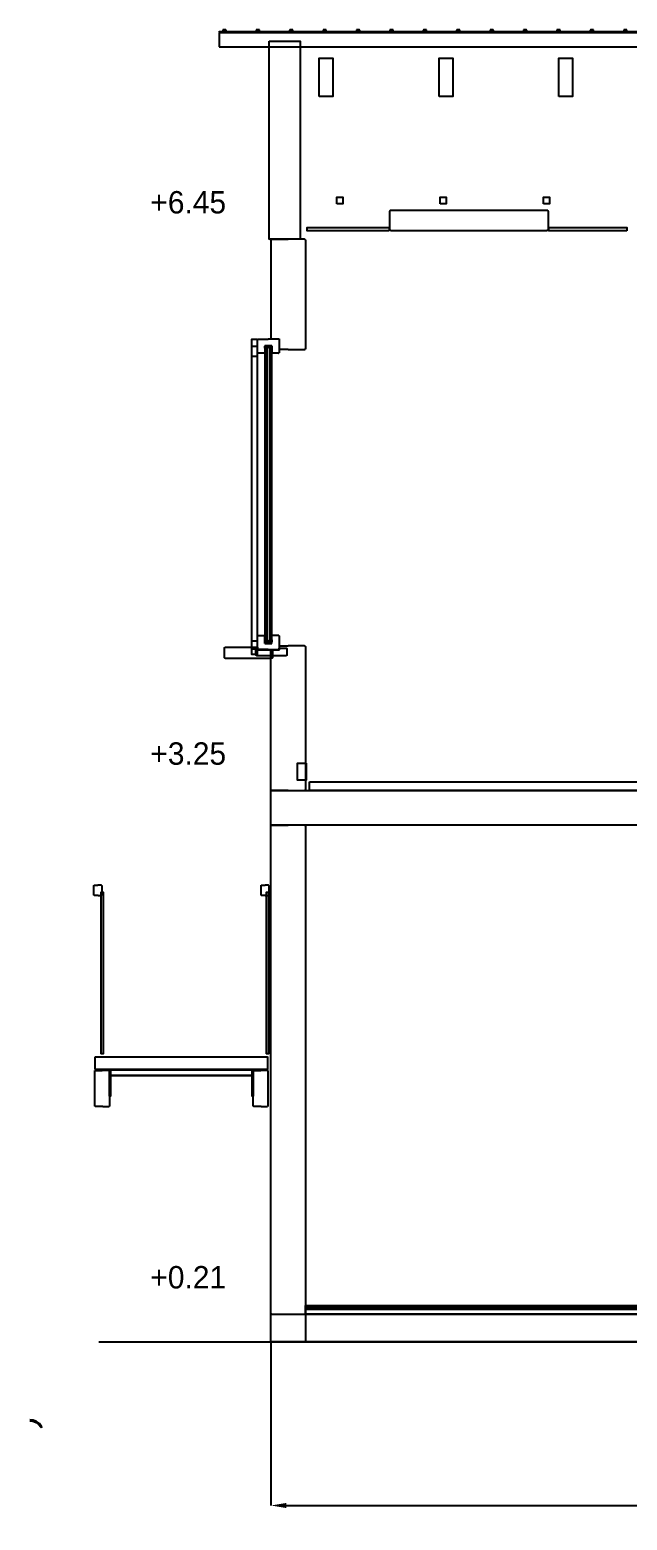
# Model space of a CAD drawing. Header units: metres. Extents: x 439.5 to 502.8, y -1 to 8.2.
# Drawn here: x 492.6 to 496.07, y -1.04 to 7.62 of the extents above; entities that cross this region are included whole.
import ezdxf

# ---------------------------------------------------------------- set-up
doc = ezdxf.new("R2010")
doc.units = ezdxf.units.M
for name, color, linetype in [('CORTE', 7, 'Continuous'), ('COTAS', 4, 'Continuous'), ('TEXTOS', 7, 'Continuous'), ('VISTA', 8, 'Continuous')]:
    doc.layers.add(name, color=color, linetype=linetype)
doc.dimstyles.get("Standard").update_dxf_attribs({"dimtxt": 2.5, "dimasz": 2.5, "dimexe": 1.25, "dimexo": 0.625, "dimtad": 1, "dimcen": 2.5, "dimazin": 3, "dimtfac": 1, "dimtmove": 0, "dimatfit": 3})

# ---------------------------------------------------------------- blocks, each defined once
blk = doc.blocks.new('_CLOSEDFILLED')
at = {"color": 0, "linetype": 'BYBLOCK'}
blk.add_solid([(-1, 0.164), (0, 0), (-1, -0.164)], dxfattribs=at)
blk = doc.blocks.new('*D5')
for p, q in [((494, 0), (494, -0.95)), ((502, 0), (502, -0.95)), ((494.09, -0.95), (497.935, -0.95)), ((498.065, -0.95), (501.91, -0.95))]:
    blk.add_line(p, q)
at = {"layer": 'Defpoints'}
for p in [(494, 0), (502, 0), (494, -0.95)]:
    blk.add_point(p, dxfattribs=at)
at = {"layer": 'COTAS', "xscale": 0.09, "yscale": 0.09, "rotation": 180}
blk.add_blockref('_CLOSEDFILLED', (494, -0.95), dxfattribs=at)
at = {"layer": 'COTAS', "xscale": 0.09, "yscale": 0.09}
blk.add_blockref('_CLOSEDFILLED', (502, -0.95), dxfattribs=at)
at = {"layer": 'COTAS', "insert": (498, -0.95), "char_height": 0.13, "attachment_point": 5}
blk.add_mtext('8', dxfattribs=at)

msp = doc.modelspace()

# ---------------------------------------------------------------- linework, layer by layer
at = {"layer": 'CORTE'}
for p, q in [((493.7, 7.5979), (493.7, 7.5166)), ((501.8202, 7.5979), (493.7, 7.5979)), ((493.7, 7.5166), (501.8211, 7.5166)), ((494, 6.3955), (494.0004, 6.3968)), ((494, 6.3955), (494, 6.08)), ((494.0004, 6.3968), (494.0008, 6.3981)), ((494.0008, 6.3981), (494.0011, 6.3984)), ((494.0011, 6.3984), (494.0013, 6.3987)), ((494.0013, 6.3987), (494.0016, 6.3989)), ((494.0019, 6.3992), (494.0016, 6.3989)), ((494.0019, 6.3992), (494.0032, 6.3996)), ((494.0045, 6.4), (494.0032, 6.3996)), ((494.0045, 6.4), (494.1, 6.4)), ((494.1955, 6.4), (494.1, 6.4)), ((494.1955, 6.4), (494.1968, 6.3996)), ((494.1981, 6.3992), (494.1968, 6.3996)), ((494.1981, 6.3992), (494.1984, 6.3989)), ((494.1987, 6.3987), (494.1984, 6.3989)), ((494.1987, 6.3987), (494.1989, 6.3984)), ((494.1989, 6.3984), (494.1992, 6.3981)), ((494.1992, 6.3981), (494.1996, 6.3968)), ((494.1996, 6.3968), (494.2, 6.3955)), ((494.2, 6.3955), (494.2, 6.08)), ((494, 6.08), (494, 5.822)), ((494.2, 6.08), (494.2, 5.7645)), ((494, 5.822), (494.0485, 5.822)), ((494.0485, 5.822), (494.0485, 5.76)), ((494.1, 5.76), (494.0485, 5.76)), ((494.1, 5.76), (494.1955, 5.76)), ((494.1968, 5.7604), (494.1955, 5.76)), ((494.1968, 5.7604), (494.1981, 5.7608)), ((494.1984, 5.7611), (494.1981, 5.7608)), ((494.1984, 5.7611), (494.1987, 5.7613)), ((494.1989, 5.7616), (494.1987, 5.7613)), ((494.1992, 5.7619), (494.1989, 5.7616)), ((494.1996, 5.7632), (494.1992, 5.7619)), ((494.2, 5.7645), (494.1996, 5.7632)), ((494, 3.62), (494, 4.016)), ((494, 4.016), (494.0485, 4.016)), ((494.0485, 4.04), (494.1, 4.04)), ((494.0485, 4.04), (494.0485, 4.016)), ((494.1955, 4.04), (494.1, 4.04)), ((494.1955, 4.04), (494.1968, 4.0396)), ((494.1981, 4.0392), (494.1968, 4.0396)), ((494.1981, 4.0392), (494.1984, 4.0389)), ((494.1987, 4.0387), (494.1984, 4.0389)), ((494.1987, 4.0387), (494.1989, 4.0384)), ((494.1989, 4.0384), (494.1992, 4.0381)), ((494.1992, 4.0381), (494.1996, 4.0368)), ((494.1996, 4.0368), (494.2, 4.0355)), ((494.2, 4.0355), (494.2, 3.62)), ((494, 3.2045), (494, 3.62)), ((494.2, 3.62), (494.2, 3.2045)), ((494.0004, 3.2032), (494, 3.2045)), ((494.0008, 3.2019), (494.0004, 3.2032)), ((494.0011, 3.2016), (494.0008, 3.2019)), ((494.0013, 3.2013), (494.0011, 3.2016)), ((494.0016, 3.2011), (494.0013, 3.2013)), ((494.0016, 3.2011), (494.0019, 3.2008)), ((494.1984, 3.2011), (494.1981, 3.2008)), ((494.1984, 3.2011), (494.1987, 3.2013)), ((494.1989, 3.2016), (494.1987, 3.2013)), ((494.1992, 3.2019), (494.1989, 3.2016)), ((494.1996, 3.2032), (494.1992, 3.2019)), ((494.2, 3.2045), (494.1996, 3.2032)), ((494.0032, 3.2004), (494.0019, 3.2008)), ((494.0032, 3.2004), (494.0045, 3.2)), ((494.1, 3.2), (494.0045, 3.2)), ((494.1, 3.2), (494.1955, 3.2)), ((494.1968, 3.2004), (494.1955, 3.2)), ((494.1968, 3.2004), (494.1981, 3.2008)), ((494, 2.9955), (494.0004, 2.9968)), ((494, 1.5), (494, 2.9955)), ((494.0004, 2.9968), (494.0008, 2.9981)), ((494.0008, 2.9981), (494.0011, 2.9984)), ((494.0011, 2.9984), (494.0013, 2.9987)), ((494.0013, 2.9987), (494.0016, 2.9989)), ((494.0019, 2.9992), (494.0016, 2.9989)), ((494.0019, 2.9992), (494.0032, 2.9996)), ((494.0045, 3), (494.0032, 2.9996)), ((494.0045, 3), (494.1, 3)), ((494.1955, 3), (494.1, 3)), ((494.1955, 3), (494.1968, 2.9996)), ((494.1981, 2.9992), (494.1968, 2.9996)), ((494.1981, 2.9992), (494.1984, 2.9989)), ((494.1987, 2.9987), (494.1984, 2.9989)), ((494.1987, 2.9987), (494.1989, 2.9984)), ((494.1989, 2.9984), (494.1992, 2.9981)), ((494.1992, 2.9981), (494.1996, 2.9968)), ((494.1996, 2.9968), (494.2, 2.9955)), ((494.2, 2.9955), (494.2, 1.5)), ((494, 0.0045), (494, 1.5)), ((494.2, 1.5), (494.2, 1.5)), ((494.2, 1.5), (494.2, 0.0045)), ((494, 0.1555), (494.0006, 0.1575)), ((494, 0.1178), (494, 0.1555)), ((494, 0.0045), (494, 0.1178)), ((494, 0.1178), (494, 0.1178)), ((494.0006, 0.1575), (494.0008, 0.1581)), ((494.0008, 0.1581), (494.0012, 0.1585)), ((494.0012, 0.1585), (494.0013, 0.1587)), ((494.0013, 0.1587), (494.0018, 0.159)), ((494.0019, 0.1592), (494.0018, 0.159)), ((494.0019, 0.1592), (494.0038, 0.1598)), ((494.0045, 0.16), (494.0038, 0.1598)), ((494.0045, 0.16), (499.9992, 0.16)), ((494.0002, 0.0038), (494, 0.0045)), ((494.0004, 0.0032), (494, 0.0045)), ((494.0008, 0.0019), (494.0002, 0.0038)), ((494.0008, 0.0019), (494.0004, 0.0032)), ((494.001, 0.0018), (494.0008, 0.0019)), ((494.0011, 0.0016), (494.0008, 0.0019)), ((494.0013, 0.0013), (494.001, 0.0018)), ((494.0013, 0.0013), (494.0011, 0.0016)), ((494.0018, 0.001), (494.0013, 0.0013)), ((494.0016, 0.0011), (494.0013, 0.0013)), ((494.0016, 0.0011), (494.0019, 0.0008)), ((494.0018, 0.001), (494.0019, 0.0008)), ((494.0038, 0.0002), (494.0019, 0.0008)), ((494.0032, 0.0004), (494.0019, 0.0008)), ((494.0032, 0.0004), (494.0045, 0)), ((494.0038, 0.0002), (494.0045, 0)), ((499.9992, 0), (494.0045, 0)), ((494.1, 0), (494.0045, 0)), ((494.1, 0), (494.1955, 0)), ((494.1968, 0.0004), (494.1955, 0)), ((494.1968, 0.0004), (494.1981, 0.0008)), ((494.1984, 0.0011), (494.1981, 0.0008)), ((494.1984, 0.0011), (494.1987, 0.0013)), ((494.1989, 0.0016), (494.1987, 0.0013)), ((494.1992, 0.0019), (494.1989, 0.0016)), ((494.1996, 0.0032), (494.1992, 0.0019)), ((494.2, 0.0045), (494.1996, 0.0032))]:
    msp.add_line(p, q, dxfattribs=at)
for points in [[(493.7, 7.6059), (501.8202, 7.6059), (502.3, 7.6059), (502.3, 7.6051), (501.8202, 7.6051), (493.7, 7.6051), (493.7, 7.6059)], [(493.99, 7.55), (494.17, 7.55), (494.17, 6.4), (493.99, 6.4), (493.99, 7.55)], [(494.2806, 7.2288), (494.28, 7.2302), (494.28, 7.4498), (494.2806, 7.4512), (494.282, 7.4518), (494.358, 7.4518), (494.3594, 7.4512), (494.36, 7.4498), (494.36, 7.2302), (494.3594, 7.2288), (494.358, 7.2282), (494.282, 7.2282), (494.2806, 7.2288)], [(494.9766, 7.2288), (494.976, 7.2302), (494.976, 7.4498), (494.9766, 7.4512), (494.978, 7.4518), (495.054, 7.4518), (495.0554, 7.4512), (495.056, 7.4498), (495.056, 7.2302), (495.0554, 7.2288), (495.054, 7.2282), (494.978, 7.2282), (494.9766, 7.2288)], [(495.6726, 7.2288), (495.672, 7.2302), (495.672, 7.4498), (495.6726, 7.4512), (495.674, 7.4518), (495.75, 7.4518), (495.7514, 7.4512), (495.752, 7.4498), (495.752, 7.2302), (495.7514, 7.2288), (495.75, 7.2282), (495.674, 7.2282), (495.6726, 7.2288)], [(494.3831, 6.6056), (494.3825, 6.607), (494.3825, 6.643), (494.3831, 6.6444), (494.3845, 6.645), (494.4155, 6.645), (494.4169, 6.6444), (494.4175, 6.643), (494.4175, 6.607), (494.4169, 6.6056), (494.4155, 6.605), (494.3845, 6.605), (494.3831, 6.6056)], [(494.9831, 6.6056), (494.9825, 6.607), (494.9825, 6.643), (494.9831, 6.6444), (494.9845, 6.645), (495.0155, 6.645), (495.0169, 6.6444), (495.0175, 6.643), (495.0175, 6.607), (495.0169, 6.6056), (495.0155, 6.605), (494.9845, 6.605), (494.9831, 6.6056)], [(495.5831, 6.6056), (495.5825, 6.607), (495.5825, 6.643), (495.5831, 6.6444), (495.5845, 6.645), (495.6155, 6.645), (495.6169, 6.6444), (495.6175, 6.643), (495.6175, 6.607), (495.6169, 6.6056), (495.6155, 6.605), (495.5845, 6.605), (495.5831, 6.6056)], [(494.6921, 6.4532), (494.6917, 6.4538), (494.6908, 6.4564), (494.69, 6.459), (494.69, 6.51), (494.69, 6.561), (494.6908, 6.5636), (494.6917, 6.5662), (494.6921, 6.5668), (494.6926, 6.5674), (494.6932, 6.5679), (494.6938, 6.5683), (494.6964, 6.5692), (494.699, 6.57), (495.15, 6.57), (495.601, 6.57), (495.6036, 6.5692), (495.6062, 6.5683), (495.6068, 6.5679), (495.6074, 6.5674), (495.6079, 6.5668), (495.6083, 6.5662), (495.6092, 6.5636), (495.61, 6.561), (495.61, 6.51), (495.61, 6.459), (495.6092, 6.4564), (495.6083, 6.4538), (495.6079, 6.4532), (495.6074, 6.4526), (495.6068, 6.4521), (495.6062, 6.4517), (495.6036, 6.4508), (495.601, 6.45), (495.15, 6.45), (494.699, 6.45), (494.6964, 6.4508), (494.6938, 6.4517), (494.6932, 6.4521), (494.6926, 6.4526), (494.6921, 6.4532)], [(494.686, 6.45), (494.21, 6.45), (494.21, 6.468), (494.686, 6.468), (494.686, 6.45)], [(496.066, 6.45), (495.614, 6.45), (495.614, 6.468), (496.066, 6.468), (496.066, 6.45)], [(494, 3.2), (501.704, 3.2), (502, 3.2), (502, 3), (501.704, 3), (494, 3), (494, 3.2)]]:
    msp.add_lwpolyline(points, close=True, dxfattribs=at)
at = {"layer": 'VISTA'}
for p, q in [((493.7211, 7.6155), (493.7205, 7.6141)), ((493.7205, 7.6141), (493.7205, 7.6059)), ((493.7225, 7.6161), (493.7211, 7.6155)), ((493.7375, 7.6161), (493.7225, 7.6161)), ((493.7389, 7.6155), (493.7375, 7.6161)), ((493.7395, 7.6141), (493.7389, 7.6155)), ((493.7395, 7.6059), (493.7395, 7.6141)), ((493.9151, 7.6155), (493.9145, 7.6141)), ((493.9145, 7.6141), (493.9145, 7.6059)), ((493.9165, 7.6161), (493.9151, 7.6155)), ((493.9315, 7.6161), (493.9165, 7.6161)), ((493.9329, 7.6155), (493.9315, 7.6161)), ((493.9335, 7.6141), (493.9329, 7.6155)), ((493.9335, 7.6059), (493.9335, 7.6141)), ((494.1091, 7.6155), (494.1085, 7.6141)), ((494.1085, 7.6141), (494.1085, 7.6059)), ((494.1105, 7.6161), (494.1091, 7.6155)), ((494.1255, 7.6161), (494.1105, 7.6161)), ((494.1269, 7.6155), (494.1255, 7.6161)), ((494.1275, 7.6141), (494.1269, 7.6155)), ((494.1275, 7.6059), (494.1275, 7.6141)), ((494.3031, 7.6155), (494.3025, 7.6141)), ((494.3025, 7.6141), (494.3025, 7.6059)), ((494.3045, 7.6161), (494.3031, 7.6155)), ((494.3195, 7.6161), (494.3045, 7.6161)), ((494.3209, 7.6155), (494.3195, 7.6161)), ((494.3215, 7.6141), (494.3209, 7.6155)), ((494.3215, 7.6059), (494.3215, 7.6141)), ((494.4971, 7.6155), (494.4965, 7.6141)), ((494.4965, 7.6141), (494.4965, 7.6059)), ((494.4985, 7.6161), (494.4971, 7.6155)), ((494.5135, 7.6161), (494.4985, 7.6161)), ((494.5149, 7.6155), (494.5135, 7.6161)), ((494.5155, 7.6141), (494.5149, 7.6155)), ((494.5155, 7.6059), (494.5155, 7.6141)), ((494.6911, 7.6155), (494.6905, 7.6141)), ((494.6905, 7.6141), (494.6905, 7.6059)), ((494.6925, 7.6161), (494.6911, 7.6155)), ((494.7075, 7.6161), (494.6925, 7.6161)), ((494.7089, 7.6155), (494.7075, 7.6161)), ((494.7095, 7.6141), (494.7089, 7.6155)), ((494.7095, 7.6059), (494.7095, 7.6141)), ((494.8851, 7.6155), (494.8845, 7.6141)), ((494.8845, 7.6141), (494.8845, 7.6059)), ((494.8865, 7.6161), (494.8851, 7.6155)), ((494.9015, 7.6161), (494.8865, 7.6161)), ((494.9029, 7.6155), (494.9015, 7.6161)), ((494.9035, 7.6141), (494.9029, 7.6155)), ((494.9035, 7.6059), (494.9035, 7.6141)), ((495.0791, 7.6155), (495.0785, 7.6141)), ((495.0785, 7.6141), (495.0785, 7.6059)), ((495.0805, 7.6161), (495.0791, 7.6155)), ((495.0955, 7.6161), (495.0805, 7.6161)), ((495.0969, 7.6155), (495.0955, 7.6161)), ((495.0975, 7.6141), (495.0969, 7.6155)), ((495.0975, 7.6059), (495.0975, 7.6141)), ((495.2731, 7.6155), (495.2725, 7.6141)), ((495.2725, 7.6141), (495.2725, 7.6059)), ((495.2745, 7.6161), (495.2731, 7.6155)), ((495.2895, 7.6161), (495.2745, 7.6161)), ((495.2909, 7.6155), (495.2895, 7.6161)), ((495.2915, 7.6141), (495.2909, 7.6155)), ((495.2915, 7.6059), (495.2915, 7.6141)), ((495.4671, 7.6155), (495.4665, 7.6141)), ((495.4665, 7.6141), (495.4665, 7.6059)), ((495.4685, 7.6161), (495.4671, 7.6155)), ((495.4835, 7.6161), (495.4685, 7.6161)), ((495.4849, 7.6155), (495.4835, 7.6161)), ((495.4855, 7.6141), (495.4849, 7.6155)), ((495.4855, 7.6059), (495.4855, 7.6141)), ((495.6611, 7.6155), (495.6605, 7.6141)), ((495.6605, 7.6141), (495.6605, 7.6059)), ((495.6625, 7.6161), (495.6611, 7.6155)), ((495.6775, 7.6161), (495.6625, 7.6161)), ((495.6789, 7.6155), (495.6775, 7.6161)), ((495.6795, 7.6141), (495.6789, 7.6155)), ((495.6795, 7.6059), (495.6795, 7.6141)), ((495.8551, 7.6155), (495.8545, 7.6141)), ((495.8545, 7.6141), (495.8545, 7.6059)), ((495.8565, 7.6161), (495.8551, 7.6155)), ((495.8715, 7.6161), (495.8565, 7.6161)), ((495.8729, 7.6155), (495.8715, 7.6161)), ((495.8735, 7.6141), (495.8729, 7.6155)), ((495.8735, 7.6059), (495.8735, 7.6141)), ((496.0491, 7.6155), (496.0485, 7.6141)), ((496.0485, 7.6141), (496.0485, 7.6059)), ((496.0505, 7.6161), (496.0491, 7.6155)), ((496.0655, 7.6161), (496.0505, 7.6161)), ((496.0669, 7.6155), (496.0655, 7.6161)), ((496.0675, 7.6141), (496.0669, 7.6155)), ((496.0675, 7.6059), (496.0675, 7.6141)), ((493.7205, 7.6059), (493.7211, 7.6045)), ((493.7205, 7.6059), (493.7205, 7.6059)), ((493.7211, 7.6045), (493.7225, 7.6039)), ((493.7225, 7.6039), (493.7375, 7.6039)), ((493.7375, 7.6039), (493.7389, 7.6045)), ((493.7389, 7.6045), (493.7395, 7.6059)), ((493.9145, 7.6059), (493.9151, 7.6045)), ((493.9145, 7.6059), (493.9145, 7.6059)), ((493.9151, 7.6045), (493.9165, 7.6039)), ((493.9165, 7.6039), (493.9315, 7.6039)), ((493.9315, 7.6039), (493.9329, 7.6045)), ((493.9329, 7.6045), (493.9335, 7.6059)), ((494.1085, 7.6059), (494.1091, 7.6045)), ((494.1085, 7.6059), (494.1085, 7.6059)), ((494.1091, 7.6045), (494.1105, 7.6039)), ((494.1105, 7.6039), (494.1255, 7.6039)), ((494.1255, 7.6039), (494.1269, 7.6045)), ((494.1269, 7.6045), (494.1275, 7.6059)), ((494.3025, 7.6059), (494.3031, 7.6045)), ((494.3025, 7.6059), (494.3025, 7.6059)), ((494.3031, 7.6045), (494.3045, 7.6039)), ((494.3045, 7.6039), (494.3195, 7.6039)), ((494.3195, 7.6039), (494.3209, 7.6045)), ((494.3209, 7.6045), (494.3215, 7.6059)), ((494.4965, 7.6059), (494.4971, 7.6045)), ((494.4965, 7.6059), (494.4965, 7.6059)), ((494.4971, 7.6045), (494.4985, 7.6039)), ((494.4985, 7.6039), (494.5135, 7.6039)), ((494.5135, 7.6039), (494.5149, 7.6045)), ((494.5149, 7.6045), (494.5155, 7.6059)), ((494.6905, 7.6059), (494.6911, 7.6045)), ((494.6905, 7.6059), (494.6905, 7.6059)), ((494.6911, 7.6045), (494.6925, 7.6039)), ((494.6925, 7.6039), (494.7075, 7.6039)), ((494.7075, 7.6039), (494.7089, 7.6045)), ((494.7089, 7.6045), (494.7095, 7.6059)), ((494.8845, 7.6059), (494.8851, 7.6045)), ((494.8845, 7.6059), (494.8845, 7.6059)), ((494.8851, 7.6045), (494.8865, 7.6039)), ((494.8865, 7.6039), (494.9015, 7.6039)), ((494.9015, 7.6039), (494.9029, 7.6045)), ((494.9029, 7.6045), (494.9035, 7.6059)), ((495.0785, 7.6059), (495.0791, 7.6045)), ((495.0785, 7.6059), (495.0785, 7.6059)), ((495.0791, 7.6045), (495.0805, 7.6039)), ((495.0805, 7.6039), (495.0955, 7.6039)), ((495.0955, 7.6039), (495.0969, 7.6045)), ((495.0969, 7.6045), (495.0975, 7.6059)), ((495.2725, 7.6059), (495.2731, 7.6045)), ((495.2725, 7.6059), (495.2725, 7.6059)), ((495.2731, 7.6045), (495.2745, 7.6039)), ((495.2745, 7.6039), (495.2895, 7.6039)), ((495.2895, 7.6039), (495.2909, 7.6045)), ((495.2909, 7.6045), (495.2915, 7.6059)), ((495.4665, 7.6059), (495.4671, 7.6045)), ((495.4665, 7.6059), (495.4665, 7.6059)), ((495.4671, 7.6045), (495.4685, 7.6039)), ((495.4685, 7.6039), (495.4835, 7.6039)), ((495.4835, 7.6039), (495.4849, 7.6045)), ((495.4849, 7.6045), (495.4855, 7.6059)), ((495.6605, 7.6059), (495.6611, 7.6045)), ((495.6605, 7.6059), (495.6605, 7.6059)), ((495.6611, 7.6045), (495.6625, 7.6039)), ((495.6625, 7.6039), (495.6775, 7.6039)), ((495.6775, 7.6039), (495.6789, 7.6045)), ((495.6789, 7.6045), (495.6795, 7.6059)), ((495.8545, 7.6059), (495.8551, 7.6045)), ((495.8545, 7.6059), (495.8545, 7.6059)), ((495.8551, 7.6045), (495.8565, 7.6039)), ((495.8565, 7.6039), (495.8715, 7.6039)), ((495.8715, 7.6039), (495.8729, 7.6045)), ((495.8729, 7.6045), (495.8735, 7.6059)), ((496.0485, 7.6059), (496.0491, 7.6045)), ((496.0485, 7.6059), (496.0485, 7.6059)), ((496.0491, 7.6045), (496.0505, 7.6039)), ((496.0505, 7.6039), (496.0655, 7.6039)), ((496.0655, 7.6039), (496.0669, 7.6045)), ((496.0669, 7.6045), (496.0675, 7.6059)), ((493.9225, 5.817), (493.9229, 5.8182)), ((493.9225, 5.78), (493.9225, 5.817)), ((493.9229, 5.8182), (493.9232, 5.8193)), ((493.9232, 5.8193), (493.9235, 5.8196)), ((493.9235, 5.8196), (493.9237, 5.8198)), ((493.9237, 5.8198), (493.9239, 5.82)), ((493.9242, 5.8203), (493.9239, 5.82)), ((493.9242, 5.8203), (493.9253, 5.8206)), ((493.9265, 5.821), (493.9253, 5.8206)), ((493.9265, 5.821), (493.985, 5.821)), ((494.0435, 5.821), (493.985, 5.821)), ((494.0435, 5.821), (494.0447, 5.8206)), ((494.0458, 5.8203), (494.0447, 5.8206)), ((494.0458, 5.8203), (494.0461, 5.82)), ((494.0463, 5.8198), (494.0461, 5.82)), ((494.0463, 5.8198), (494.0465, 5.8196)), ((494.0465, 5.8196), (494.0468, 5.8193)), ((494.0468, 5.8193), (494.0471, 5.8182)), ((494.0471, 5.8182), (494.0475, 5.817)), ((494.0475, 5.817), (494.0475, 5.78)), ((493.9225, 5.743), (493.9225, 5.78)), ((493.9229, 5.7418), (493.9225, 5.743)), ((493.9232, 5.7407), (493.9229, 5.7418)), ((493.9235, 5.7404), (493.9232, 5.7407)), ((493.9237, 5.7402), (493.9235, 5.7404)), ((493.9239, 5.74), (493.9237, 5.7402)), ((493.9239, 5.74), (493.9242, 5.7397)), ((493.9253, 5.7394), (493.9242, 5.7397)), ((493.9253, 5.7394), (493.9265, 5.739)), ((493.9655, 5.739), (493.9265, 5.739)), ((494.0045, 5.782), (493.9655, 5.782)), ((493.9655, 5.782), (493.9655, 5.739)), ((494.0045, 5.782), (494.0045, 5.739)), ((494.0435, 5.739), (494.0045, 5.739)), ((494.0447, 5.7394), (494.0435, 5.739)), ((494.0447, 5.7394), (494.0458, 5.7397)), ((494.0461, 5.74), (494.0458, 5.7397)), ((494.0461, 5.74), (494.0463, 5.7402)), ((494.0465, 5.7404), (494.0463, 5.7402)), ((494.0468, 5.7407), (494.0465, 5.7404)), ((494.0471, 5.7418), (494.0468, 5.7407)), ((494.0475, 5.743), (494.0471, 5.7418)), ((494.0475, 5.78), (494.0475, 5.743)), ((493.9225, 4.097), (493.9229, 4.0982)), ((493.9225, 4.06), (493.9225, 4.097)), ((493.9229, 4.0982), (493.9232, 4.0993)), ((493.9232, 4.0993), (493.9235, 4.0996)), ((493.9235, 4.0996), (493.9237, 4.0998)), ((493.9237, 4.0998), (493.9239, 4.1)), ((493.9242, 4.1003), (493.9239, 4.1)), ((493.9242, 4.1003), (493.9253, 4.1006)), ((493.9265, 4.101), (493.9253, 4.1006)), ((493.9265, 4.101), (493.9655, 4.101)), ((493.9655, 4.054), (493.9655, 4.101)), ((494.0435, 4.101), (494.0045, 4.101)), ((494.0045, 4.054), (494.0045, 4.101)), ((494.0435, 4.101), (494.0447, 4.1006)), ((494.0458, 4.1003), (494.0447, 4.1006)), ((494.0458, 4.1003), (494.0461, 4.1)), ((494.0463, 4.0998), (494.0461, 4.1)), ((494.0463, 4.0998), (494.0465, 4.0996)), ((494.0465, 4.0996), (494.0468, 4.0993)), ((494.0468, 4.0993), (494.0471, 4.0982)), ((494.0471, 4.0982), (494.0475, 4.097)), ((494.0475, 4.097), (494.0475, 4.06)), ((493.9225, 4.023), (493.9225, 4.06)), ((493.9229, 4.0218), (493.9225, 4.023)), ((493.9232, 4.0207), (493.9229, 4.0218)), ((493.9235, 4.0204), (493.9232, 4.0207)), ((493.9237, 4.0202), (493.9235, 4.0204)), ((493.9239, 4.02), (493.9237, 4.0202)), ((493.9239, 4.02), (493.9242, 4.0197)), ((493.9253, 4.0194), (493.9242, 4.0197)), ((493.9253, 4.0194), (493.9265, 4.019)), ((493.985, 4.019), (493.9265, 4.019)), ((493.9655, 4.054), (494.0045, 4.054)), ((493.985, 4.019), (494.0435, 4.019)), ((494.0447, 4.0194), (494.0435, 4.019)), ((494.0447, 4.0194), (494.0458, 4.0197)), ((494.0461, 4.02), (494.0458, 4.0197)), ((494.0461, 4.02), (494.0463, 4.0202)), ((494.0465, 4.0204), (494.0463, 4.0202)), ((494.0468, 4.0207), (494.0465, 4.0204)), ((494.0471, 4.0218), (494.0468, 4.0207)), ((494.0475, 4.023), (494.0471, 4.0218)), ((494.0475, 4.06), (494.0475, 4.023)), ((492.9725, 2.6481), (492.9727, 2.6488)), ((492.9725, 2.6225), (492.9725, 2.6481)), ((492.9725, 2.594), (492.9725, 2.6225)), ((492.9727, 2.6488), (492.9728, 2.6494)), ((492.9728, 2.6494), (492.9729, 2.6495)), ((492.9729, 2.6495), (492.973, 2.6497)), ((492.973, 2.6497), (492.9731, 2.6498)), ((492.9732, 2.6499), (492.9731, 2.6498)), ((492.9732, 2.6499), (492.9737, 2.6501)), ((492.9742, 2.6503), (492.9737, 2.6501)), ((492.9742, 2.6503), (492.9959, 2.6503)), ((493.0158, 2.6503), (492.9959, 2.6503)), ((493.0158, 2.6503), (493.0163, 2.6501)), ((493.0168, 2.6499), (493.0163, 2.6501)), ((493.0168, 2.6499), (493.0169, 2.6498)), ((493.017, 2.6497), (493.0169, 2.6498)), ((493.017, 2.6497), (493.0171, 2.6495)), ((493.0171, 2.6495), (493.0172, 2.6494)), ((493.0172, 2.6494), (493.0173, 2.6488)), ((493.0173, 2.6488), (493.0175, 2.6481)), ((493.0175, 2.6481), (493.0175, 2.6225)), ((493.0175, 2.6225), (493.0175, 2.594)), ((493.9425, 2.6481), (493.9427, 2.6488)), ((493.9425, 2.6225), (493.9425, 2.6481)), ((493.9425, 2.594), (493.9425, 2.6225)), ((493.9427, 2.6488), (493.9428, 2.6494)), ((493.9428, 2.6494), (493.9429, 2.6495)), ((493.9429, 2.6495), (493.943, 2.6497)), ((493.943, 2.6497), (493.9431, 2.6498)), ((493.9432, 2.6499), (493.9431, 2.6498)), ((493.9432, 2.6499), (493.9437, 2.6501)), ((493.9442, 2.6503), (493.9437, 2.6501)), ((493.9442, 2.6503), (493.9659, 2.6503)), ((493.9858, 2.6503), (493.9659, 2.6503)), ((493.9858, 2.6503), (493.9863, 2.6501)), ((493.9868, 2.6499), (493.9863, 2.6501)), ((493.9868, 2.6499), (493.9869, 2.6498)), ((493.987, 2.6497), (493.9869, 2.6498)), ((493.987, 2.6497), (493.9871, 2.6495)), ((493.9871, 2.6495), (493.9872, 2.6494)), ((493.9872, 2.6494), (493.9873, 2.6488)), ((493.9873, 2.6488), (493.9875, 2.6481)), ((493.9875, 2.6481), (493.9875, 2.6225)), ((493.9875, 2.6225), (493.9875, 2.594)), ((492.9726, 2.5934), (492.9725, 2.594)), ((492.9725, 2.594), (492.9725, 2.594)), ((492.9728, 2.5927), (492.9726, 2.5934)), ((492.9729, 2.5926), (492.9728, 2.5927)), ((492.973, 2.5924), (492.9729, 2.5926)), ((492.9731, 2.5923), (492.973, 2.5924)), ((492.9731, 2.5923), (492.9732, 2.5922)), ((492.9737, 2.592), (492.9732, 2.5922)), ((492.9737, 2.592), (492.9742, 2.5918)), ((492.9963, 2.5918), (492.9742, 2.5918)), ((492.9963, 2.5918), (493.0158, 2.5918)), ((493.0163, 2.592), (493.0158, 2.5918)), ((493.0163, 2.592), (493.0168, 2.5922)), ((493.0169, 2.5923), (493.0168, 2.5922)), ((493.0169, 2.5923), (493.017, 2.5924)), ((493.0171, 2.5926), (493.017, 2.5924)), ((493.0172, 2.5927), (493.0171, 2.5926)), ((493.0174, 2.5934), (493.0172, 2.5927)), ((493.0175, 2.594), (493.0174, 2.5934)), ((493.9426, 2.5934), (493.9425, 2.594)), ((493.9425, 2.594), (493.9425, 2.594)), ((493.9428, 2.5927), (493.9426, 2.5934)), ((493.9429, 2.5926), (493.9428, 2.5927)), ((493.943, 2.5924), (493.9429, 2.5926)), ((493.9431, 2.5923), (493.943, 2.5924)), ((493.9431, 2.5923), (493.9432, 2.5922)), ((493.9437, 2.592), (493.9432, 2.5922)), ((493.9437, 2.592), (493.9442, 2.5918)), ((493.9663, 2.5918), (493.9442, 2.5918)), ((493.9663, 2.5918), (493.9858, 2.5918)), ((493.9863, 2.592), (493.9858, 2.5918)), ((493.9863, 2.592), (493.9868, 2.5922)), ((493.9869, 2.5923), (493.9868, 2.5922)), ((493.9869, 2.5923), (493.987, 2.5924)), ((493.9871, 2.5926), (493.987, 2.5924)), ((493.9872, 2.5927), (493.9871, 2.5926)), ((493.9874, 2.5934), (493.9872, 2.5927)), ((493.9875, 2.594), (493.9874, 2.5934)), ((492.9775, 1.573), (492.9777, 1.5736)), ((492.9775, 1.4763), (492.9775, 1.573)), ((492.9777, 1.5736), (492.9778, 1.5742)), ((492.9778, 1.5742), (492.9779, 1.5744)), ((492.9779, 1.5744), (492.978, 1.5745)), ((492.978, 1.5745), (492.9781, 1.5746)), ((492.9782, 1.5748), (492.9781, 1.5746)), ((492.9782, 1.5748), (492.9787, 1.575)), ((492.9792, 1.5752), (492.9787, 1.575)), ((492.9792, 1.5752), (493.0211, 1.5752)), ((493.0608, 1.5752), (493.0211, 1.5752)), ((493.0608, 1.5752), (493.0613, 1.575)), ((493.0618, 1.5748), (493.0613, 1.575)), ((493.0618, 1.5748), (493.0619, 1.5746)), ((493.062, 1.5745), (493.0619, 1.5746)), ((493.062, 1.5745), (493.0621, 1.5744)), ((493.0621, 1.5744), (493.0622, 1.5742)), ((493.0622, 1.5742), (493.0623, 1.5736)), ((493.0623, 1.5736), (493.0625, 1.573)), ((493.0625, 1.573), (493.0625, 1.4763)), ((493.8975, 1.573), (493.8977, 1.5736)), ((493.8975, 1.4763), (493.8975, 1.573)), ((493.8977, 1.5736), (493.8978, 1.5742)), ((493.8978, 1.5742), (493.8979, 1.5744)), ((493.8979, 1.5744), (493.898, 1.5745)), ((493.898, 1.5745), (493.8981, 1.5746)), ((493.8982, 1.5748), (493.8981, 1.5746)), ((493.8982, 1.5748), (493.8987, 1.575)), ((493.8992, 1.5752), (493.8987, 1.575)), ((493.8992, 1.5752), (493.9411, 1.5752)), ((493.9808, 1.5752), (493.9411, 1.5752)), ((493.9808, 1.5752), (493.9813, 1.575)), ((493.9818, 1.5748), (493.9813, 1.575)), ((493.9818, 1.5748), (493.9819, 1.5746)), ((493.982, 1.5745), (493.9819, 1.5746)), ((493.982, 1.5745), (493.9821, 1.5744)), ((493.9821, 1.5744), (493.9822, 1.5742)), ((493.9822, 1.5742), (493.9823, 1.5736)), ((493.9823, 1.5736), (493.9825, 1.573)), ((493.9825, 1.573), (493.9825, 1.4763)), ((492.9775, 1.3692), (492.9775, 1.4763)), ((493.0625, 1.4763), (493.0625, 1.3692)), ((493.8975, 1.3692), (493.8975, 1.4763)), ((493.9825, 1.4763), (493.9825, 1.3692)), ((492.9776, 1.3686), (492.9775, 1.3692)), ((492.9775, 1.3692), (492.9775, 1.3692)), ((492.9778, 1.3679), (492.9776, 1.3686)), ((492.9779, 1.3678), (492.9778, 1.3679)), ((492.978, 1.3676), (492.9779, 1.3678)), ((492.9781, 1.3675), (492.978, 1.3676)), ((492.9781, 1.3675), (492.9782, 1.3674)), ((492.9787, 1.3672), (492.9782, 1.3674)), ((492.9787, 1.3672), (492.9792, 1.367)), ((493.0232, 1.367), (492.9792, 1.367)), ((493.0232, 1.367), (493.0608, 1.367)), ((493.0613, 1.3672), (493.0608, 1.367)), ((493.0613, 1.3672), (493.0618, 1.3674)), ((493.0619, 1.3675), (493.0618, 1.3674)), ((493.0619, 1.3675), (493.062, 1.3676)), ((493.0621, 1.3678), (493.062, 1.3676)), ((493.0622, 1.3679), (493.0621, 1.3678)), ((493.0624, 1.3686), (493.0622, 1.3679)), ((493.0625, 1.3692), (493.0624, 1.3686)), ((493.8976, 1.3686), (493.8975, 1.3692)), ((493.8975, 1.3692), (493.8975, 1.3692)), ((493.8978, 1.3679), (493.8976, 1.3686)), ((493.8979, 1.3678), (493.8978, 1.3679)), ((493.898, 1.3676), (493.8979, 1.3678)), ((493.8981, 1.3675), (493.898, 1.3676)), ((493.8981, 1.3675), (493.8982, 1.3674)), ((493.8987, 1.3672), (493.8982, 1.3674)), ((493.8987, 1.3672), (493.8992, 1.367)), ((493.9432, 1.367), (493.8992, 1.367)), ((493.9432, 1.367), (493.9808, 1.367)), ((493.9813, 1.3672), (493.9808, 1.367)), ((493.9813, 1.3672), (493.9818, 1.3674)), ((493.9819, 1.3675), (493.9818, 1.3674)), ((493.9819, 1.3675), (493.982, 1.3676)), ((493.9821, 1.3678), (493.982, 1.3676)), ((493.9822, 1.3679), (493.9821, 1.3678)), ((493.9824, 1.3686), (493.9822, 1.3679)), ((493.9825, 1.3692), (493.9824, 1.3686)), ((493, 0), (502.8, 0)), ((492.6196, -0.4545), (492.6, -0.4522)), ((492.6, -0.4582), (492.6181, -0.4603)), ((492.6181, -0.4603), (492.6361, -0.4674)), ((492.639, -0.4622), (492.6196, -0.4545)), ((492.6361, -0.4674), (492.6516, -0.4789)), ((492.6557, -0.4746), (492.639, -0.4622)), ((492.6516, -0.4789), (492.6635, -0.4941)), ((492.6687, -0.491), (492.6557, -0.4746)), ((492.6635, -0.4941), (492.6661, -0.5)), ((492.6726, -0.5), (492.6687, -0.491))]:
    msp.add_line(p, q, dxfattribs=at)
for points in [[(493.92, 5.82), (493.92, 5.77), (493.92, 5.72), (493.905, 5.72), (493.89, 5.72), (493.89, 5.77), (493.89, 5.82), (493.905, 5.82), (493.92, 5.82)], [(493.92, 5.78), (493.92, 4.9), (493.92, 4.02), (493.905, 4.02), (493.89, 4.02), (493.89, 4.9), (493.89, 5.78), (493.905, 5.78), (493.92, 5.78)], [(493.9655, 5.768), (493.9655, 5.78), (493.9675, 5.78), (493.9675, 5.768), (493.9655, 5.768)], [(493.9765, 5.78), (493.9765, 4.92), (493.9765, 4.06), (493.972, 4.06), (493.9675, 4.06), (493.9675, 4.92), (493.9675, 5.78), (493.972, 5.78), (493.9765, 5.78)], [(493.9765, 5.768), (493.9765, 5.78), (493.9785, 5.78), (493.9785, 5.768), (493.9765, 5.768)], [(493.9785, 5.7714), (493.9785, 5.7774), (493.9915, 5.7774), (493.9915, 5.7714), (493.9785, 5.7714)], [(493.9915, 5.7654), (493.9915, 5.7774), (493.9935, 5.7774), (493.9935, 5.7654), (493.9915, 5.7654)], [(494.0025, 5.7774), (494.0025, 4.92), (494.0025, 4.0626), (493.998, 4.0626), (493.9935, 4.0626), (493.9935, 4.92), (493.9935, 5.7774), (493.998, 5.7774), (494.0025, 5.7774)], [(494.0025, 5.7654), (494.0025, 5.7774), (494.0045, 5.7774), (494.0045, 5.7654), (494.0025, 5.7654)], [(493.92, 4.07), (493.92, 4.03), (493.92, 3.99), (493.905, 3.99), (493.89, 3.99), (493.89, 4.03), (493.89, 4.07), (493.905, 4.07), (493.92, 4.07)], [(493.9655, 4.06), (493.9655, 4.072), (493.9675, 4.072), (493.9675, 4.06), (493.9655, 4.06)], [(493.9765, 4.06), (493.9765, 4.072), (493.9785, 4.072), (493.9785, 4.06), (493.9765, 4.06)], [(493.9785, 4.0626), (493.9785, 4.0686), (493.9915, 4.0686), (493.9915, 4.0626), (493.9785, 4.0626)], [(493.9915, 4.0626), (493.9915, 4.0746), (493.9935, 4.0746), (493.9935, 4.0626), (493.9915, 4.0626)], [(494.0025, 4.0626), (494.0025, 4.0746), (494.0045, 4.0746), (494.0045, 4.0626), (494.0025, 4.0626)], [(493.7314, 3.9696), (493.7311, 3.97), (493.7306, 3.9718), (493.73, 3.9735), (493.73, 4), (493.73, 4.0265), (493.7306, 4.0282), (493.7311, 4.03), (493.7314, 4.0304), (493.7318, 4.0307), (493.7321, 4.0311), (493.7325, 4.0314), (493.7343, 4.0319), (493.736, 4.0325), (493.87, 4.0325), (493.9215, 4.0325), (493.9215, 4.016), (494.01, 4.016), (494.01, 4), (494.01, 3.9735), (494.0094, 3.9718), (494.0089, 3.97), (494.0086, 3.9696), (494.0082, 3.9693), (494.0079, 3.9689), (494.0075, 3.9686), (494.0057, 3.9681), (494.004, 3.9675), (493.87, 3.9675), (493.736, 3.9675), (493.7343, 3.9681), (493.7325, 3.9686), (493.7321, 3.9689), (493.7318, 3.9693), (493.7314, 3.9696)], [(493.9144, 3.9846), (493.9141, 3.985), (493.9136, 3.9868), (493.913, 3.9885), (493.913, 4.005), (493.913, 4.0215), (493.9136, 4.0232), (493.9141, 4.025), (493.9144, 4.0254), (493.9148, 4.0257), (493.9151, 4.0261), (493.9155, 4.0264), (493.9173, 4.0269), (493.919, 4.0275), (493.9215, 4.0275), (493.9215, 4.016), (494.0485, 4.016), (494.0485, 4.0275), (494.087, 4.0275), (494.0887, 4.0269), (494.0905, 4.0264), (494.0909, 4.0261), (494.0912, 4.0257), (494.0916, 4.0254), (494.0919, 4.025), (494.0924, 4.0232), (494.093, 4.0215), (494.093, 4.005), (494.093, 3.9885), (494.0924, 3.9868), (494.0919, 3.985), (494.0916, 3.9846), (494.0912, 3.9843), (494.0909, 3.9839), (494.0905, 3.9836), (494.0887, 3.9831), (494.087, 3.9825), (494.003, 3.9825), (493.919, 3.9825), (493.9173, 3.9831), (493.9155, 3.9836), (493.9151, 3.9839), (493.9148, 3.9843), (493.9144, 3.9846)], [(493.9215, 4.016), (493.9215, 4.0275), (493.9225, 4.0275), (493.9225, 4.016), (493.9215, 4.016)], [(493.9225, 4.016), (493.9225, 4.019), (494.0475, 4.019), (494.0475, 4.016), (493.9225, 4.016)], [(494.0475, 4.016), (494.0475, 4.0275), (494.0485, 4.0275), (494.0485, 4.016), (494.0475, 4.016)], [(494.205, 3.36), (494.205, 3.31), (494.205, 3.26), (494.18, 3.26), (494.155, 3.26), (494.155, 3.31), (494.155, 3.36), (494.18, 3.36), (494.205, 3.36)], [(494.225, 3.25), (501.6174, 3.25), (501.775, 3.25), (501.775, 3.2), (501.6174, 3.2), (494.225, 3.2), (494.225, 3.25)], [(493.0143, 1.6713), (493.014, 1.6721), (493.014, 2.6101), (493.0143, 2.6108), (493.015, 2.6111), (493.025, 2.6111), (493.0257, 2.6108), (493.026, 2.6101), (493.026, 1.6721), (493.0257, 1.6713), (493.025, 1.6711), (493.015, 1.6711), (493.0143, 1.6713)], [(493.9743, 1.6713), (493.974, 1.6721), (493.974, 2.6101), (493.9743, 2.6108), (493.975, 2.6111), (493.985, 2.6111), (493.9857, 2.6108), (493.986, 2.6101), (493.986, 1.6721), (493.9857, 1.6713), (493.985, 1.6711), (493.975, 1.6711), (493.9743, 1.6713)], [(492.9808, 1.5812), (492.9806, 1.5815), (492.9803, 1.5824), (492.98, 1.5835), (492.98, 1.6158), (492.98, 1.6515), (492.9803, 1.6525), (492.9806, 1.6535), (492.9808, 1.6537), (492.981, 1.654), (492.9812, 1.6542), (492.9815, 1.6544), (492.9824, 1.6547), (492.9835, 1.655), (493.4545, 1.655), (493.9765, 1.655), (493.9775, 1.6547), (493.9785, 1.6544), (493.9787, 1.6542), (493.979, 1.654), (493.9792, 1.6537), (493.9794, 1.6535), (493.9797, 1.6525), (493.98, 1.6515), (493.98, 1.6158), (493.98, 1.5835), (493.9797, 1.5824), (493.9794, 1.5815), (493.9792, 1.5812), (493.979, 1.581), (493.9787, 1.5808), (493.9785, 1.5806), (493.9775, 1.5803), (493.9765, 1.58), (493.4545, 1.58), (492.9835, 1.58), (492.9824, 1.5803), (492.9815, 1.5806), (492.9812, 1.5808), (492.981, 1.581), (492.9808, 1.5812)], [(493.0625, 1.58), (493.0685, 1.58), (493.0685, 1.4261), (493.0625, 1.4261), (493.0625, 1.58)], [(493.8915, 1.5775), (493.8913, 1.5771), (493.8909, 1.577), (493.8183, 1.577), (493.1413, 1.577), (493.0691, 1.577), (493.0687, 1.5771), (493.0685, 1.5775), (493.0685, 1.5795), (493.0687, 1.5799), (493.0691, 1.58), (493.1535, 1.58), (493.8065, 1.58), (493.8909, 1.58), (493.8913, 1.5799), (493.8915, 1.5795), (493.8915, 1.5775)], [(493.8915, 1.58), (493.8975, 1.58), (493.8975, 1.4261), (493.8915, 1.4261), (493.8915, 1.58)], [(493.0685, 1.5475), (493.0687, 1.5479), (493.0691, 1.548), (493.1429, 1.548), (493.8187, 1.548), (493.8909, 1.548), (493.8913, 1.5479), (493.8915, 1.5475), (493.8915, 1.5455), (493.8913, 1.5451), (493.8909, 1.545), (493.8065, 1.545), (493.1535, 1.545), (493.0691, 1.545), (493.0687, 1.5451), (493.0685, 1.5455), (493.0685, 1.5475)], [(494.2, 0.2), (494.2, 0.21), (501.8, 0.21), (501.8, 0.2), (494.2, 0.2)], [(494.2, 0.19), (494.2, 0.2), (501.8, 0.2), (501.8, 0.19), (494.2, 0.19)], [(494.2, 0.16), (494.2, 0.19), (501.8, 0.19), (501.8, 0.16), (494.2, 0.16)]]:
    msp.add_lwpolyline(points, close=True, dxfattribs=at)

# ---------------------------------------------------------------- texts
at = {"layer": 'TEXTOS'}
for s, p in [('+6.45', (493.3, 6.55)), ('+3.25', (493.3, 3.35)), ('+0.21', (493.3, 0.31))]:
    msp.add_text(s, height=0.13, dxfattribs=at).set_placement(p)

# ---------------------------------------------------------------- dimensions: what is measured, and where the dimension line sits
at = {"layer": 'COTAS'}
dim = msp.add_linear_dim(base=(494, -0.95), p1=(494, 0), p2=(502, 0), dimstyle='Standard', override={"dimtxt": 0.13, "dimasz": 0.09}, dxfattribs=at)
dim.commit()
dim.dimension.update_dxf_attribs({"geometry": '*D5', "text_midpoint": (498, -0.95)})

doc.saveas('drawing.dxf')
